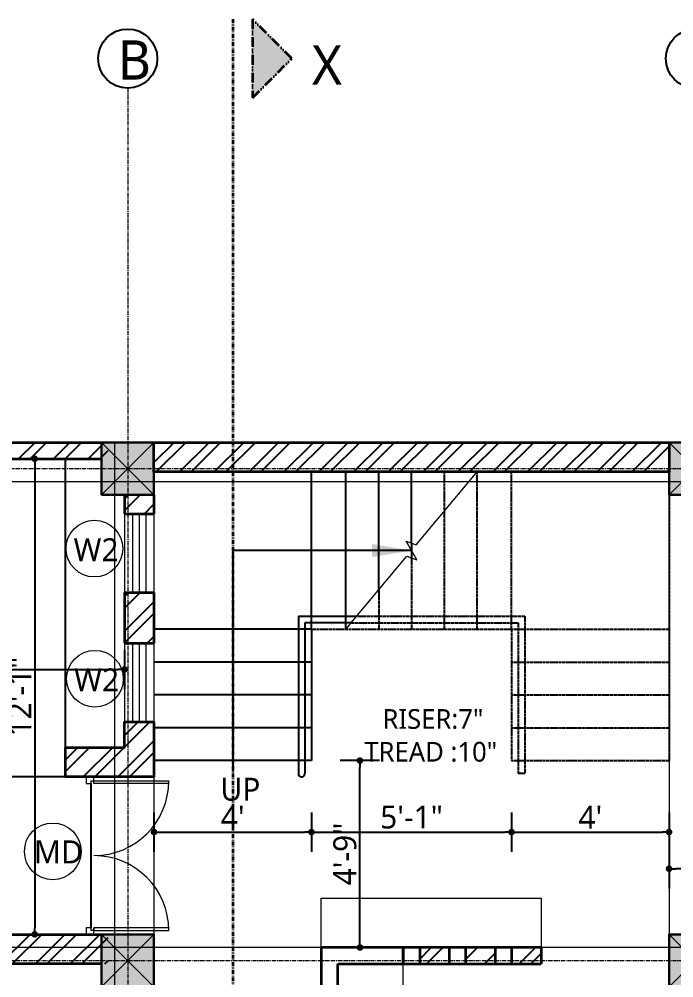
# Model space of a CAD drawing. Header units: inches. Extents: x 130993 to 274375, y -5108 to 103559.
# Drawn here: x 150574.4 to 150774, y 48580.2 to 48872.4 of the extents above; entities that cross this region are included whole.
import ezdxf

# ---------------------------------------------------------------- set-up
doc = ezdxf.new("R2010")
doc.units = ezdxf.units.IN
doc.header["$MEASUREMENT"] = 0
doc.header["$PDMODE"] = 2
doc.header["$PDSIZE"] = -3
for name, pattern in [('ACAD_ISO12W100', [21, 12, -3, 0, -3, 0, -3]), ('CENTER', [2, 1.25, -0.25, 0.25, -0.25]), ('DASHED2', [0.375, 0.25, -0.125])]:
    doc.linetypes.add(name, pattern=pattern)
for name, color, linetype in [('A-HATCH', 7, 'Continuous'), ('Text-external', 7, 'Continuous'), ('Text-internal', 7, 'Continuous')]:
    doc.layers.add(name, color=color, linetype=linetype)
for name, color, linetype, lineweight in [('A_Grid Name', 216, 'Continuous', 5), ('Center line', 252, 'CENTER', 20), ('Column', 14, 'Continuous', 30), ('Dim-external', 151, 'Continuous', 9), ('Dim-internal', 150, 'Continuous', 9), ('Door-window', 40, 'Continuous', 15), ('FURNITURE', 31, 'Continuous', 13), ('HATCH', 9, 'Continuous', 9), ('Section line', 30, 'Continuous', 35), ('sill', 30, 'Continuous', 20), ('Stairs', 134, 'Continuous', 25), ('text window', 212, 'Continuous', 20), ('Wall-Section', 6, 'Continuous', 35)]:
    doc.layers.add(name, color=color, linetype=linetype, lineweight=lineweight)
doc.styles.add('caption 1in-8ft', font='trebuc.ttf', dxfattribs={"height": 12})
doc.styles.add('int text 1in-8ft', font='trebuc.ttf', dxfattribs={"height": 7})
doc.dimstyles.new('dim 1in-8ft', dxfattribs={"dimtxt": 7, "dimasz": 2, "dimexe": 6, "dimexo": 6, "dimgap": 1, "dimtad": 1, "dimdec": 0, "dimzin": 0, "dimdsep": 46, "dimlunit": 4, "dimtxsty": 'int text 1in-8ft', "dimblk": 'DOT', "dimcen": 4, "dimdle": 6, "dimclrt": 7, "dimadec": 0, "dimazin": 0, "dimtfac": 1, "dimtdec": 0, "dimtofl": 0, "dimtmove": 0, "dimatfit": 3, "dimfxl": 6, "dimfxlon": 1, "dimtolj": 1, "dimtzin": 0, "dimarcsym": 0})
pattern_1 = [(45, (151156.6225, 48525.293), (-5.3033, 5.3033), []), (45, (151160.158, 48525.293), (-5.3033, 5.3033), [])]

# ---------------------------------------------------------------- blocks, each defined once
blk = doc.blocks.new('BP')
at = {"layer": 'A_Grid Name'}
for p, q in [((521, 0), (-30, 0)), ((170, 0), (170, -300.53)), ((182, 0), (182, -301.5)), ((339, 0), (339, -314.16)), ((521, -12), (-30, -12)), ((521, -154), (0, -154))]:
    blk.add_line(p, q, dxfattribs=at)
blk.add_lwpolyline([(551, -331.26), (551, -317.22), (521, -314.8), (521, -87), (521, -87), (521, 0), (-30, 0), (-30, -14), (0, -14), (0, -272.82), (-30, -270.4), (-30, -284.4)], close=True, dxfattribs=at)
blk = doc.blocks.new('Door_5 ft')
for p, q in [((2.5, 1.5), (0, 1.5)), ((0, 1.5), (0, -1.5)), ((2.5, -0.5), (2.5, 1.5)), ((60, 1.5), (57.5, 1.5)), ((57.5, 1.5), (57.5, -0.5)), ((60, -1.5), (60, 1.5)), ((0, -1.5), (2.5, -1.5)), ((1.5, -0.5), (2.5, -0.5)), ((1.5, -1.5), (1.5, -0.5)), ((1.5, -1.5), (1.5, -30)), ((2.5, -1.5), (1.5, -1.5)), ((2.5, -29.98), (2.5, -1.5)), ((57.5, -0.5), (58.5, -0.5)), ((57.5, -29.98), (57.5, -1.5)), ((57.5, -1.5), (58.5, -1.5)), ((58.5, -0.5), (58.5, -1.5)), ((58.5, -1.5), (60, -1.5)), ((58.5, -1.5), (58.5, -30))]:
    blk.add_line(p, q)
for centre, start, end in [((1.5, -1.5), 270, 0), ((58.5, -1.5), 180, 270)]:
    blk.add_arc(centre, 28.5, start, end)
at = {"layer": 'Defpoints'}
blk.add_line((2.5, -0.5), (57.5, -0.5), dxfattribs=at)
blk = doc.blocks.new('PL_TAP_1')
at = {"linetype": 'ByBlock'}
for p, q in [((-0.9, 0.3), (-0.93, 0.16)), ((-0.84, 0.45), (-0.9, 0.3)), ((-0.75, 0.6), (-0.84, 0.45)), ((-0.63, 0.72), (-0.75, 0.6)), ((-0.49, 0.82), (-0.63, 0.72)), ((-0.34, 0.89), (-0.49, 0.82)), ((-0.17, 0.94), (-0.34, 0.89)), ((0, 0.96), (-0.17, 0.94)), ((0.17, 0.94), (0, 0.96)), ((0.34, 0.89), (0.17, 0.94)), ((0.49, 0.82), (0.34, 0.89)), ((0.63, 0.72), (0.49, 0.82)), ((0.75, 0.6), (0.63, 0.72)), ((0.84, 0.45), (0.75, 0.6)), ((0.9, 0.3), (0.84, 0.45)), ((0.93, 0.16), (0.9, 0.3)), ((-0.94, -0.03), (-0.83, -1.65)), ((-0.92, -0.34), (-0.92, -0.35)), ((-0.83, -1.65), (-0.8, -1.79)), ((-0.8, -1.79), (-0.76, -1.93)), ((-0.76, -1.93), (-0.68, -2.05)), ((-0.7, -2.03), (-0.44, -4.61)), ((-0.68, -2.05), (-0.59, -2.17)), ((-0.59, -2.17), (-0.48, -2.26)), ((-0.54, -1.57), (-0.54, -0.98)), ((-0.54, -0.98), (0.54, -0.98)), ((-0.53, -1.66), (-0.54, -1.57)), ((-0.5, -1.75), (-0.53, -1.66)), ((-0.46, -1.83), (-0.5, -1.75)), ((-0.48, -2.26), (-0.35, -2.33)), ((-0.41, -1.91), (-0.46, -1.83)), ((-0.34, -1.97), (-0.41, -1.91)), ((-0.35, -2.33), (-0.22, -2.38)), ((-0.27, -2.02), (-0.34, -1.97)), ((-0.18, -2.06), (-0.27, -2.02)), ((-0.22, -2.38), (-0.07, -2.41)), ((-0.09, -2.09), (-0.18, -2.06)), ((0, -2.09), (-0.09, -2.09)), ((-0.07, -2.41), (0.07, -2.41)), ((0.09, -2.09), (0, -2.09)), ((0.07, -2.41), (0.22, -2.38)), ((0.18, -2.06), (0.09, -2.09)), ((0.27, -2.02), (0.18, -2.06)), ((0.22, -2.38), (0.35, -2.33)), ((0.34, -1.97), (0.27, -2.02)), ((0.41, -1.91), (0.34, -1.97)), ((0.35, -2.33), (0.48, -2.26)), ((0.46, -1.83), (0.41, -1.91)), ((0.44, -4.61), (0.7, -2.03)), ((0.5, -1.75), (0.46, -1.83)), ((0.48, -2.26), (0.59, -2.17)), ((0.53, -1.66), (0.5, -1.75)), ((0.54, -1.57), (0.53, -1.66)), ((0.54, -0.98), (0.54, -1.57)), ((0.59, -2.17), (0.68, -2.05)), ((0.68, -2.05), (0.76, -1.93)), ((0.76, -1.93), (0.8, -1.79)), ((0.8, -1.79), (0.83, -1.65)), ((0.83, -1.65), (0.94, -0.03)), ((-0.44, -4.61), (-0.42, -4.69)), ((-0.42, -4.69), (-0.39, -4.76)), ((-0.39, -4.76), (-0.35, -4.83)), ((-0.35, -4.83), (-0.29, -4.89)), ((-0.29, -4.89), (-0.23, -4.93)), ((-0.23, -4.93), (-0.16, -4.97)), ((-0.16, -4.97), (-0.08, -4.99)), ((-0.08, -4.99), (0, -5)), ((0, -5), (0.08, -4.99)), ((0.08, -4.99), (0.16, -4.97)), ((0.16, -4.97), (0.23, -4.93)), ((0.23, -4.93), (0.29, -4.89)), ((0.29, -4.89), (0.35, -4.83)), ((0.35, -4.83), (0.39, -4.76)), ((0.39, -4.76), (0.42, -4.69)), ((0.42, -4.69), (0.44, -4.61))]:
    blk.add_line(p, q, dxfattribs=at)
for centre, start, end in [((-0.24, 0.02), 168.2055, 184.1181), ((0.24, 0.02), 355.8819, 11.7945)]:
    blk.add_arc(centre, 0.708, start, end, dxfattribs=at)
blk = doc.blocks.new('Sanitary_Basin3')
for p, q in [((-0.8, -10.44), (0.8, -10.44)), ((0, -9.64), (0, -11.23))]:
    blk.add_line(p, q)
at = {"linetype": 'Continuous'}
blk.add_lwpolyline([(-18, -20), (18, -20), (18, 0), (-18, 0)], close=True, dxfattribs=at)
for points in [[(-9.76, -10.12, 0.117634), (-9.15, -13.12, 0.104469), (-7.09, -15.87, 0.090016), (-4.06, -17.68, 0.08192), (-0.26, -18.43, 0.08192), (3.58, -17.92, 0.090016), (6.72, -16.31, 0.104469), (8.96, -13.7, 0.117634), (9.76, -10.75, 0.117634), (9.15, -7.75, 0.104469), (7.09, -5.01, 0.090016), (4.06, -3.2, 0.08192), (0.26, -2.44, 0.08192), (-3.58, -2.95, 0.090016), (-6.72, -4.56, 0.104469), (-8.96, -7.17, 0.117634)], [(-9.01, -10.31, 0.118622), (-8.39, -13.03, 0.104678), (-6.44, -15.51, 0.089562), (-3.62, -17.11, 0.081185), (-0.1, -17.74, 0.081185), (3.43, -17.21, 0.089562), (6.3, -15.69, 0.104678), (8.32, -13.27, 0.118622), (9.01, -10.56, 0.118622), (8.39, -7.84, 0.104678), (6.44, -5.36, 0.089562), (3.62, -3.76, 0.081185), (0.1, -3.13, 0.081185), (-3.43, -3.66, 0.089562), (-6.3, -5.18, 0.104678), (-8.32, -7.6, 0.118622)]]:
    blk.add_lwpolyline(points, format="xyb", close=True, dxfattribs=at)
for radius in [1.2, 0.798]:
    blk.add_circle((0, -10.44), radius)
at = {"linetype": 'Continuous', "xscale": 0.9766697141026374, "yscale": 0.9766697141026374, "zscale": 0.9766697141026374}
blk.add_blockref('PL_TAP_1', (-0.15, -1.42), dxfattribs=at)
blk = doc.blocks.new('_Dot')
at = {"color": 0, "linetype": 'ByBlock', "lineweight": -2}
blk.add_line((-0.5, 0), (-1, 0), dxfattribs=at)
at = {"color": 0, "linetype": 'ByBlock', "const_width": 0.5}
blk.add_lwpolyline([(-0.25, 0, 1), (0.25, 0, 1)], format="xyb", close=True, dxfattribs=at)
blk = doc.blocks.new('grid')
at = {"layer": 'Center line'}
for p, q in [((167, 115), (167, -402.29)), ((-175, -1), (774, -1)), ((-175, -151), (774, -151))]:
    blk.add_line(p, q, dxfattribs=at)
at = {"layer": 'Text-external'}
for centre in [(167, 124), (340, 124)]:
    blk.add_circle(centre, 9, dxfattribs=at)
at = {"layer": 'Text-external', "insert": (163.92, 129.57), "char_height": 12, "width": 130.1671, "attachment_point": 1, "style": 'caption 1in-8ft'}
blk.add_mtext('B', dxfattribs=at)
blk = doc.blocks.new('sec1')
at = {"layer": 'HATCH', "linetype": 'ACAD_ISO12W100', "ltscale": 0.25}
h = blk.add_hatch(color=256, dxfattribs=at)
h.dxf.hatch_style = 1
h.paths.add_polyline_path([(6, 162), (6, 138), (18, 150)])
at = {"layer": 'Section line', "linetype": 'ACAD_ISO12W100', "ltscale": 0.1}
blk.add_line((0, 162), (0, -396.16), dxfattribs=at)
at = {"layer": 'Section line', "linetype": 'ACAD_ISO12W100', "ltscale": 0.25}
blk.add_lwpolyline([(6, 162), (6, 138), (18, 150), (18, 150), (6, 162)], dxfattribs=at)
at = {"insert": (28.73, 148.02), "char_height": 12, "width": 18.4581, "attachment_point": 5, "style": 'caption 1in-8ft'}
blk.add_mtext('X', dxfattribs=at)
blk = doc.blocks.new('*D330')
at = {"layer": 'Defpoints', "color": 0}
for p in [(150599.5, 48738.41), (150579.13, 48593.41), (150601.5, 48593.41)]:
    blk.add_point(p, dxfattribs=at)
at = {"layer": 'Dim-internal', "color": 0, "lineweight": -2}
for p, q in [((150585.13, 48738.41), (150573.13, 48738.41)), ((150579.13, 48736.41), (150579.13, 48595.41)), ((150585.13, 48593.41), (150573.13, 48593.41))]:
    blk.add_line(p, q, dxfattribs=at)
at = {"layer": 'Dim-internal', "color": 0, "lineweight": -2, "xscale": 2, "yscale": 2, "zscale": 2}
for p, rotation in [((150579.13, 48738.41), 90), ((150579.13, 48593.41), 270)]:
    blk.add_blockref('_Dot', p, dxfattribs=dict(at, rotation=rotation))
at = {"layer": 'Dim-internal', "color": 7, "insert": (150574.61, 48665.91), "char_height": 7, "attachment_point": 5, "rotation": 90, "style": 'int text 1in-8ft'}
blk.add_mtext('\\A1;12\'-1"', dxfattribs=at)
blk = doc.blocks.new('*D331')
at = {"layer": 'Defpoints', "color": 0}
for p in [(150403.5, 48729.41), (150606.5, 48727.41), (150606.5, 48674.16)]:
    blk.add_point(p, dxfattribs=at)
at = {"layer": 'Dim-internal', "color": 0, "lineweight": -2}
for p, q in [((150403.5, 48680.16), (150403.5, 48668.16)), ((150606.5, 48680.16), (150606.5, 48668.16)), ((150405.5, 48674.16), (150604.5, 48674.16))]:
    blk.add_line(p, q, dxfattribs=at)
at = {"layer": 'Dim-internal', "color": 0, "lineweight": -2, "xscale": 2, "yscale": 2, "zscale": 2, "rotation": 180}
blk.add_blockref('_Dot', (150403.5, 48674.16), dxfattribs=at)
at = {"layer": 'Dim-internal', "color": 0, "lineweight": -2, "xscale": 2, "yscale": 2, "zscale": 2}
blk.add_blockref('_Dot', (150606.5, 48674.16), dxfattribs=at)
at = {"layer": 'Dim-internal', "color": 7, "insert": (150479, 48678.73), "char_height": 7, "attachment_point": 5, "style": 'int text 1in-8ft'}
blk.add_mtext('\\A1;16\'-11"', dxfattribs=at)
blk = doc.blocks.new('*D332')
at = {"layer": 'Defpoints', "color": 0}
for p in [(150615.5, 48646.41), (150663.5, 48646.41), (150663.5, 48624.6)]:
    blk.add_point(p, dxfattribs=at)
at = {"layer": 'Dim-internal', "color": 0, "lineweight": -2}
for p, q in [((150615.5, 48630.6), (150615.5, 48618.6)), ((150663.5, 48630.6), (150663.5, 48618.6)), ((150617.5, 48624.6), (150661.5, 48624.6))]:
    blk.add_line(p, q, dxfattribs=at)
at = {"layer": 'Dim-internal', "color": 0, "lineweight": -2, "xscale": 2, "yscale": 2, "zscale": 2, "rotation": 180}
blk.add_blockref('_Dot', (150615.5, 48624.6), dxfattribs=at)
at = {"layer": 'Dim-internal', "color": 0, "lineweight": -2, "xscale": 2, "yscale": 2, "zscale": 2}
blk.add_blockref('_Dot', (150663.5, 48624.6), dxfattribs=at)
at = {"layer": 'Dim-internal', "color": 7, "insert": (150639.5, 48629.1), "char_height": 7, "attachment_point": 5, "style": 'int text 1in-8ft'}
blk.add_mtext("\\A1;4'", dxfattribs=at)
blk = doc.blocks.new('*D333')
at = {"layer": 'Defpoints', "color": 0}
for p in [(150663.5, 48646.41), (150724.5, 48646.41), (150724.5, 48624.6)]:
    blk.add_point(p, dxfattribs=at)
at = {"layer": 'Dim-internal', "color": 0, "lineweight": -2}
for p, q in [((150663.5, 48630.6), (150663.5, 48618.6)), ((150724.5, 48630.6), (150724.5, 48618.6)), ((150665.5, 48624.6), (150722.5, 48624.6))]:
    blk.add_line(p, q, dxfattribs=at)
at = {"layer": 'Dim-internal', "color": 0, "lineweight": -2, "xscale": 2, "yscale": 2, "zscale": 2, "rotation": 180}
blk.add_blockref('_Dot', (150663.5, 48624.6), dxfattribs=at)
at = {"layer": 'Dim-internal', "color": 0, "lineweight": -2, "xscale": 2, "yscale": 2, "zscale": 2}
blk.add_blockref('_Dot', (150724.5, 48624.6), dxfattribs=at)
at = {"layer": 'Dim-internal', "color": 7, "insert": (150694, 48629.15), "char_height": 7, "attachment_point": 5, "style": 'int text 1in-8ft'}
blk.add_mtext('\\A1;5\'-1"', dxfattribs=at)
blk = doc.blocks.new('*D334')
at = {"layer": 'Defpoints', "color": 0}
for p in [(150724.5, 48646.41), (150772.5, 48646.41), (150772.5, 48624.6)]:
    blk.add_point(p, dxfattribs=at)
at = {"layer": 'Dim-internal', "color": 0, "lineweight": -2}
for p, q in [((150724.5, 48630.6), (150724.5, 48618.6)), ((150772.5, 48630.6), (150772.5, 48618.6)), ((150726.5, 48624.6), (150770.5, 48624.6))]:
    blk.add_line(p, q, dxfattribs=at)
at = {"layer": 'Dim-internal', "color": 0, "lineweight": -2, "xscale": 2, "yscale": 2, "zscale": 2, "rotation": 180}
blk.add_blockref('_Dot', (150724.5, 48624.6), dxfattribs=at)
at = {"layer": 'Dim-internal', "color": 0, "lineweight": -2, "xscale": 2, "yscale": 2, "zscale": 2}
blk.add_blockref('_Dot', (150772.5, 48624.6), dxfattribs=at)
at = {"layer": 'Dim-internal', "color": 7, "insert": (150748.5, 48629.1), "char_height": 7, "attachment_point": 5, "style": 'int text 1in-8ft'}
blk.add_mtext("\\A1;4'", dxfattribs=at)
blk = doc.blocks.new('*D335')
at = {"layer": 'Defpoints', "color": 0}
for p in [(150678.27, 48646.41), (150733.5, 48646.41), (150733.5, 48589.41)]:
    blk.add_point(p, dxfattribs=at)
at = {"layer": 'Dim-internal', "color": 0, "lineweight": -2}
for p, q in [((150684.27, 48646.41), (150672.27, 48646.41)), ((150678.27, 48591.41), (150678.27, 48644.41)), ((150684.27, 48589.41), (150672.27, 48589.41))]:
    blk.add_line(p, q, dxfattribs=at)
at = {"layer": 'Dim-internal', "color": 0, "lineweight": -2, "xscale": 2, "yscale": 2, "zscale": 2}
for p, rotation in [((150678.27, 48646.41), 90), ((150678.27, 48589.41), 270)]:
    blk.add_blockref('_Dot', p, dxfattribs=dict(at, rotation=rotation))
at = {"layer": 'Dim-internal', "color": 7, "insert": (150673.69, 48617.91), "char_height": 7, "attachment_point": 5, "rotation": 90, "style": 'int text 1in-8ft'}
blk.add_mtext('\\A1;4\'-9"', dxfattribs=at)
blk = doc.blocks.new('*D337')
at = {"layer": 'Defpoints', "color": 0}
for p in [(150772.5, 48696.41), (150946.5, 48696.41), (150772.5, 48613.41)]:
    blk.add_point(p, dxfattribs=at)
at = {"layer": 'Dim-internal', "color": 0, "lineweight": -2}
for p, q in [((150772.5, 48619.41), (150772.5, 48607.41)), ((150946.5, 48619.41), (150946.5, 48607.41)), ((150944.5, 48613.41), (150774.5, 48613.41))]:
    blk.add_line(p, q, dxfattribs=at)
at = {"layer": 'Dim-internal', "color": 0, "lineweight": -2, "xscale": 2, "yscale": 2, "zscale": 2, "rotation": 180}
blk.add_blockref('_Dot', (150772.5, 48613.41), dxfattribs=at)
at = {"layer": 'Dim-internal', "color": 0, "lineweight": -2, "xscale": 2, "yscale": 2, "zscale": 2}
blk.add_blockref('_Dot', (150946.5, 48613.41), dxfattribs=at)
at = {"layer": 'Dim-internal', "color": 7, "insert": (150859.5, 48617.98), "char_height": 7, "attachment_point": 5, "style": 'int text 1in-8ft'}
blk.add_mtext('\\A1;14\'-6"', dxfattribs=at)
blk = doc.blocks.new('col')
at = {"layer": 'HATCH'}
h = blk.add_hatch(color=256, dxfattribs=at)
h.dxf.hatch_style = 1
h.paths.add_polyline_path([(-8, -8), (8, -8), (8, 8), (-8, 8)])
at = {"layer": 'Column'}
blk.add_lwpolyline([(-8, -8), (8, -8), (8, 8), (-8, 8)], close=True, dxfattribs=at)
at = {"layer": 'Dim-external'}
for p, q in [((-8, 8), (8, -8)), ((8, 8), (-8, -8))]:
    blk.add_line(p, q, dxfattribs=at)
blk = doc.blocks.new('gridd')
at = {"layer": 'Dim-external'}
for p in [(168, 0), (341, 0), (168, -150), (341, -150)]:
    blk.add_blockref('col', p, dxfattribs=at)

msp = doc.modelspace()

# ---------------------------------------------------------------- hatches: boundary and pattern name
at = {"layer": 'A-HATCH'}
h = msp.add_hatch(dxfattribs=at)
h.set_pattern_fill('ANSI32', color=256, scale=20)
h.set_pattern_definition(pattern_1)
h.paths.add_polyline_path([(150433.5, 48743.41), (150403.5, 48743.41), (150403.5, 48729.41), (150433.5, 48729.41), (150433.5, 48734.41), (150408.5, 48734.41), (150408.5, 48738.41), (150433.5, 48738.41)])
h.paths.add_polyline_path([(150601.5, 48743.41), (150447.5, 48743.41), (150447.5, 48738.41), (150601.5, 48738.41)])
h = msp.add_hatch(dxfattribs=at)
h.set_pattern_fill('ANSI32', color=256, scale=20)
h.set_pattern_definition(pattern_1)
h.paths.add_polyline_path([(150940.5, 48743.41), (150940.5, 48738.41), (150786.5, 48738.41), (150786.5, 48743.41)])
h.paths.add_polyline_path([(150615.5, 48734.41), (150615.5, 48743.41), (150772.5, 48743.41), (150772.5, 48734.41)])
h.paths.add_polyline_path([(150954.5, 48743.41), (151106.5, 48743.41), (151106.5, 48738.41), (150954.5, 48738.41)])
h = msp.add_hatch(dxfattribs=at)
h.set_pattern_fill('ANSI32', color=256, scale=20)
h.set_pattern_definition([(45, (151156.6225, 48555.043), (-5.3033, 5.3033), []), (45, (151160.158, 48555.043), (-5.3033, 5.3033), [])])
h.paths.add_polyline_path([(150615.5, 48727.41), (150606.5, 48727.41), (150606.5, 48721.66), (150615.5, 48721.66)])
h = msp.add_hatch(dxfattribs=at)
h.set_pattern_fill('ANSI32', color=256, scale=20)
h.set_pattern_definition(pattern_1)
h.paths.add_polyline_path([(150615.5, 48697.66), (150606.5, 48697.66), (150606.5, 48682.16), (150615.5, 48682.16)])
h = msp.add_hatch(dxfattribs=at)
h.set_pattern_fill('ANSI32', color=256, scale=20)
h.set_pattern_definition(pattern_1)
h.paths.add_polyline_path([(150615.5, 48658.16), (150615.5, 48641.41), (150588.5, 48641.41), (150588.5, 48650.41), (150606.5, 48650.41), (150606.5, 48658.16)])
h = msp.add_hatch(dxfattribs=at)
h.set_pattern_fill('ANSI32', color=256, scale=20)
h.set_pattern_definition(pattern_1)
h.paths.add_polyline_path([(150601.5, 48593.41), (150601.5, 48584.41), (150523.5, 48584.41), (150523.5, 48593.41)])
h = msp.add_hatch(dxfattribs=at)
h.set_pattern_fill('ANSI32', color=256, scale=20)
h.set_pattern_definition([(45, (151156.6225, 48526.293), (-5.3033, 5.3033), []), (45, (151160.158, 48526.293), (-5.3033, 5.3033), [])])
h.paths.add_polyline_path([(150705.5, 48589.41), (150696.5, 48589.41), (150696.5, 48584.41), (150705.5, 48584.41)])
h.paths.add_polyline_path([(150719.5, 48589.41), (150710.5, 48589.41), (150710.5, 48584.41), (150719.5, 48584.41)])
h.paths.add_polyline_path([(150733.5, 48589.41), (150724.5, 48589.41), (150724.5, 48584.41), (150733.5, 48584.41)])

# ---------------------------------------------------------------- linework, layer by layer
at = {"layer": 'Door-window'}
for p, q in [((150609, 48721.66), (150609, 48697.66)), ((150611, 48721.66), (150611, 48697.66)), ((150613, 48721.66), (150613, 48697.66)), ((150609, 48682.16), (150609, 48658.16)), ((150611, 48682.16), (150611, 48658.16)), ((150613, 48682.16), (150613, 48658.16))]:
    msp.add_line(p, q, dxfattribs=at)
at = {"layer": 'FURNITURE'}
msp.add_lwpolyline([(150666.5, 48588.41), (150666.5, 48604.41), (150733.5, 48604.41), (150733.5, 48588.41)], dxfattribs=at)
at = {"layer": 'HATCH'}
msp.add_lwpolyline([(150674, 48686.41), (150692.56, 48708.68), (150695.65, 48707.57), (150692.34, 48713.25), (150695.44, 48712.14), (150714, 48734.41)], dxfattribs=at)
at = {"layer": 'sill'}
for p, q in [((150606.5, 48721.66), (150606.5, 48697.66)), ((150615.5, 48721.66), (150615.5, 48697.66)), ((150606.5, 48682.16), (150606.5, 48658.16)), ((150615.5, 48682.16), (150615.5, 48658.16))]:
    msp.add_line(p, q, dxfattribs=at)
at = {"layer": 'Stairs'}
for p, q in [((150588.5, 48650.43), (150588.5, 48738.41)), ((150663.5, 48686.41), (150663.5, 48734.41)), ((150674, 48686.41), (150674, 48734.41)), ((150684, 48698.41), (150684, 48734.41)), ((150694, 48712.66), (150694, 48734.41)), ((150694, 48712.66), (150694, 48708.16)), ((150659.5, 48690.41), (150659.5, 48642.41)), ((150659.5, 48690.41), (150677.33, 48690.41)), ((150661.5, 48688.41), (150661.5, 48642.41)), ((150675.66, 48688.41), (150661.5, 48688.41)), ((150663.5, 48686.41), (150615.5, 48686.41)), ((150663.5, 48686.41), (150663.5, 48646.41)), ((150663.5, 48676.41), (150615.5, 48676.41)), ((150663.5, 48666.41), (150615.5, 48666.41)), ((150663.5, 48656.41), (150615.5, 48656.41)), ((150663.5, 48646.41), (150615.5, 48646.41))]:
    msp.add_line(p, q, dxfattribs=at)
at = {"layer": 'Stairs', "linetype": 'DASHED2'}
for p, q in [((150704, 48686.41), (150704, 48734.41)), ((150714, 48686.41), (150714, 48734.41)), ((150724.5, 48686.41), (150724.5, 48734.41)), ((150772.5, 48729.41), (150772.5, 48646.41)), ((150694, 48708.16), (150694, 48686.41)), ((150684, 48698.41), (150684, 48686.41)), ((150677.33, 48690.41), (150728.5, 48690.41)), ((150728.5, 48690.41), (150728.5, 48642.41)), ((150675.66, 48688.41), (150726.5, 48688.41)), ((150726.5, 48688.41), (150726.5, 48642.41)), ((150663.5, 48686.41), (150724.5, 48686.41)), ((150724.5, 48686.41), (150724.5, 48646.41)), ((150724.5, 48686.41), (150772.5, 48686.41)), ((150724.5, 48676.41), (150772.5, 48676.41)), ((150724.5, 48666.41), (150772.5, 48666.41)), ((150724.5, 48656.41), (150772.5, 48656.41)), ((150724.5, 48646.41), (150772.5, 48646.41)), ((150728.5, 48642.41), (150726.5, 48642.41))]:
    msp.add_line(p, q, dxfattribs=at)
at = {"layer": 'Stairs'}
msp.add_lwpolyline([(150588.5, 48641.43), (150528.5, 48641.43), (150528.5, 48593.41)], dxfattribs=at)
msp.add_arc((150660.5, 48642.41), 1, 180, 0, dxfattribs=at)
at = {"layer": 'text window', "ltscale": 15}
for centre in [(150597.33, 48711.02), (150597.49, 48671.34), (150584.65, 48618.72)]:
    msp.add_circle(centre, 8.64, dxfattribs=at)
at = {"layer": 'Wall-Section'}
for p, q in [((150449.5, 48743.41), (150599.5, 48743.41)), ((150449.5, 48738.41), (150599.5, 48738.41)), ((150606.5, 48727.41), (150606.5, 48721.66)), ((150615.5, 48727.41), (150615.5, 48721.66)), ((150606.5, 48721.66), (150615.5, 48721.66)), ((150606.5, 48697.66), (150606.5, 48682.16)), ((150606.5, 48697.66), (150615.5, 48697.66)), ((150615.5, 48697.66), (150615.5, 48682.16)), ((150606.5, 48682.16), (150615.5, 48682.16)), ((150733.5, 48589.41), (150666.5, 48589.41)), ((150666.5, 48589.41), (150666.5, 48541.41)), ((150691.5, 48589.41), (150691.5, 48584.41)), ((150691.5, 48584.41), (150691.5, 48589.41)), ((150696.5, 48589.41), (150696.5, 48584.41)), ((150705.5, 48589.41), (150705.5, 48584.41)), ((150710.5, 48589.41), (150710.5, 48584.41)), ((150719.5, 48589.41), (150719.5, 48584.41)), ((150724.5, 48589.41), (150724.5, 48584.41)), ((150733.5, 48589.41), (150733.5, 48584.41)), ((150671.5, 48584.41), (150733.5, 48584.41)), ((150671.5, 48442.41), (150671.5, 48584.41))]:
    msp.add_line(p, q, dxfattribs=at)
for points in [[(150615.5, 48734.41), (150615.5, 48743.41), (150772.5, 48743.41), (150772.5, 48734.41)], [(150615.5, 48658.16), (150615.5, 48641.41), (150588.5, 48641.41), (150588.5, 48641.41), (150588.5, 48650.41), (150606.5, 48650.41), (150606.5, 48658.16)]]:
    msp.add_lwpolyline(points, close=True, dxfattribs=at)
msp.add_lwpolyline([(150599.5, 48584.41), (150523.5, 48584.41), (150523.5, 48593.41), (150599.5, 48593.41)], dxfattribs=at)

# ---------------------------------------------------------------- block references
at = {"layer": 'A_Grid Name'}
msp.add_blockref('BP', (150433.5, 48743.41), dxfattribs=at)
at = {"layer": 'Column'}
for name, p in [('grid', (150440.5, 48736.41)), ('gridd', (150439.5, 48735.41))]:
    msp.add_blockref(name, p, dxfattribs=at)
at = {"layer": 'Door-window', "xscale": 0.8003539082055795, "yscale": 0.8003539082055795, "zscale": 0.800353908209042, "rotation": 90}
msp.add_blockref('Door_5 ft', (150596, 48593.41), dxfattribs=at)
at = {"layer": 'FURNITURE', "rotation": 90}
msp.add_blockref('Sanitary_Basin3', (150671.5, 48566.41), dxfattribs=at)
at = {"layer": 'Section line'}
msp.add_blockref('sec1', (150639.5, 48710.41), dxfattribs=at)

# ---------------------------------------------------------------- texts
at = {"layer": 'text window', "ltscale": 15, "char_height": 7, "attachment_point": 1, "style": 'int text 1in-8ft'}
for s, insert in [('\\pi1.7616;W2', (150589.24, 48714.17)), ('\\pi1.7616;W2', (150589.4, 48674.49)), ('\\pi1.97843;MD', (150576.91, 48622.05))]:
    msp.add_mtext_dynamic_manual_height_columns(s, width=16.2552, gutter_width=1, heights=[0], dxfattribs=dict(at, insert=insert))
at = {"layer": 'Text-internal', "attachment_point": 1, "style": 'int text 1in-8ft'}
for s, insert, char_height, width in [('\\pi25.44279;{\\C0;RISER:7"\\P\\pi19.90946;TREAD :10"}', (150659.7, 48662.08), 6, 80.332), ('{\\C0;UP}', (150635.75, 48641.16), 7, 14.8844)]:
    msp.add_mtext(s, dxfattribs=dict(at, insert=insert, char_height=char_height, width=width))

# ---------------------------------------------------------------- dimensions: what is measured, and where the dimension line sits
at = {"layer": 'Dim-internal'}
for base, p1, p2, picture, middle in [((150579.13, 48593.41), (150599.5, 48738.41), (150601.5, 48593.41), '*D330', (150574.61, 48665.91)), ((150678.27, 48646.41), (150733.5, 48589.41), (150733.5, 48646.41), '*D335', (150673.69, 48617.91))]:
    dim = msp.add_linear_dim(base=base, p1=p1, p2=p2, angle=90, dimstyle='dim 1in-8ft', dxfattribs=at)
    dim.commit()
    dim.dimension.update_dxf_attribs({"geometry": picture, "text_midpoint": middle})
dim = msp.add_linear_dim(base=(150606.5, 48674.16), p1=(150403.5, 48729.41), p2=(150606.5, 48727.41), dimstyle='dim 1in-8ft', dxfattribs=at)
dim.commit()
dim.dimension.update_dxf_attribs({"geometry": '*D331', "text_midpoint": (150479, 48674.16), "dimtype": 160})
for base, p1, p2, picture, middle in [((150772.5, 48613.41), (150946.5, 48696.41), (150772.5, 48696.41), '*D337', (150859.5, 48617.98)), ((150663.5, 48624.6), (150615.5, 48646.41), (150663.5, 48646.41), '*D332', (150639.5, 48629.1))]:
    dim = msp.add_linear_dim(base=base, p1=p1, p2=p2, dimstyle='dim 1in-8ft', dxfattribs=at)
    dim.commit()
    dim.dimension.update_dxf_attribs({"geometry": picture, "text_midpoint": middle})
for base, p1, p2, picture, middle in [((150724.5, 48624.6), (150663.5, 48646.41), (150724.5, 48646.41), '*D333', (150694, 48629.15)), ((150772.5, 48624.6), (150724.5, 48646.41), (150772.5, 48646.41), '*D334', (150748.5, 48629.1))]:
    dim = msp.add_linear_dim(base=base, p1=p1, p2=p2, dimstyle='dim 1in-8ft', override={"dimtmove": 1}, dxfattribs=at)
    dim.commit()
    dim.dimension.update_dxf_attribs({"geometry": picture, "text_midpoint": middle})

# ---------------------------------------------------------------- leaders
at = {"layer": 'HATCH'}
msp.add_leader([(150694, 48710.41), (150639.5, 48710.41), (150639.5, 48643.03)], dimstyle='dim 1in-8ft', override={"dimasz": 12, "dimgap": 1, "dimtad": 0}, dxfattribs=at)

doc.saveas('drawing.dxf')
